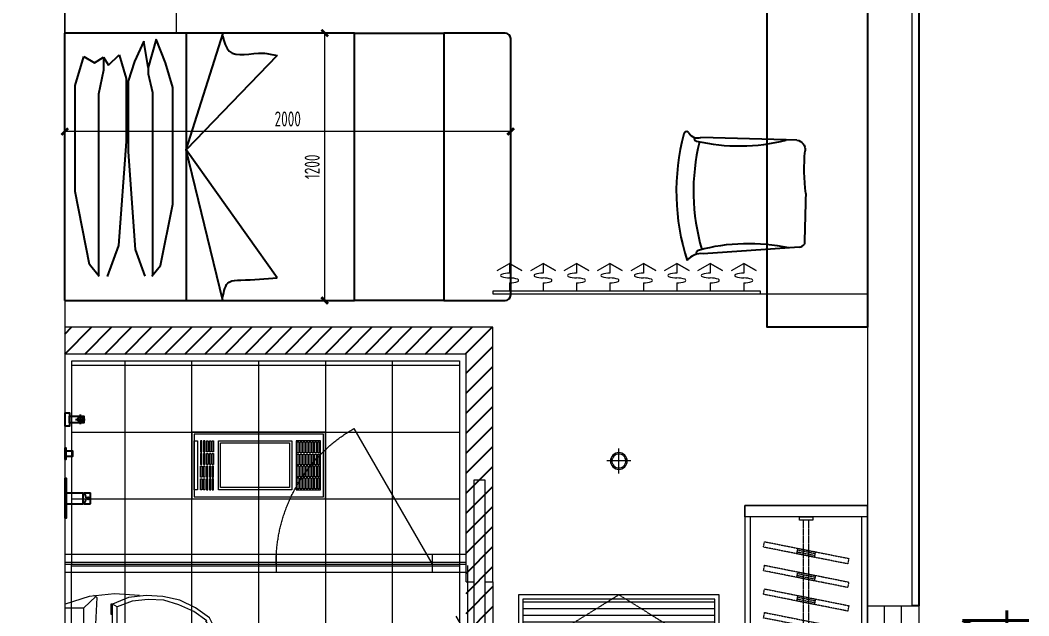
# Model space of a CAD drawing. Header units: millimetres. Extents: x 33621 to 401573, y -91663 to 133135.
# Drawn here: x 128597 to 133120, y -47855 to -45182 of the extents above; entities that cross this region are included whole.
import ezdxf

# ---------------------------------------------------------------- set-up
doc = ezdxf.new("R2010")
doc.units = ezdxf.units.MM
doc.header["$LTSCALE"] = 10
for name, pattern in [('DASH', [0.35, 0.25, -0.1]), ('DOT', [0.2, 0.1, -0.1]), ('DOTE', [2.42, 2, -0.2, 0.02, -0.2]), ('HIDDEN', [0.375, 0.25, -0.125, 0, 0])]:
    doc.linetypes.add(name, pattern=pattern)
doc.layers.get('0').update_dxf_attribs({"color": 253})
doc.layers.get('Defpoints').update_dxf_attribs({"color": 250})
for name, color, linetype, lineweight in [('cr-外框线2', 253, 'Continuous', 13), ('DOOR【门】', 253, 'Continuous', 0), ('DS-4BS-FINISH【墙完成线】', 253, 'Continuous', 0), ('FF-Door【门】', 253, 'Continuous', 0), ('FF-FIXT【洁具】', 253, 'Continuous', 0), ('FF-FURN【成品家具】', 253, 'Continuous', 0), ('FF-FURN【成品家私】', 253, 'Continuous', 0), ('FF-Text【平面文字】', 253, 'Continuous', 0), ('MK【门槛线】', 253, 'Continuous', 0), ('RC-FCU【空调设备】', 253, 'Continuous', 0), ('RC-LIGHT【天花灯具】', 253, 'Continuous', 0), ('RC-Modelling【天花造型】', 253, 'Continuous', 0), ('RC-STR【天花细线】', 253, 'Continuous', 0), ('TXT【平面空间文字】', 253, 'Continuous', 0), ('WALL', 253, 'Continuous', 0), ('Wall【新建墙】', 253, 'Continuous', 0), ('WINDOW', 253, 'Continuous', 0), ('Xline【辅助线】', 253, 'Continuous', 0)]:
    doc.layers.add(name, color=color, linetype=linetype, lineweight=lineweight)
for name, color, linetype in [('DIM_LEAD', 253, 'Continuous'), ('Dimension', 253, 'Continuous'), ('ELE', 253, 'Continuous'), ('FF-FIXT', 253, 'Continuous'), ('HATCH【填充】', 253, 'Continuous'), ('P-活动家具', 253, 'Continuous'), ('SURFACE', 253, 'Continuous'), ('VPIPE-污水', 253, 'Continuous'), ('VPIPE-热给水', 253, 'Continuous'), ('VPIPE-给水', 253, 'Continuous'), ('WINDOW_TEXT', 253, 'Continuous'), ('填充', 253, 'Continuous'), ('平面家具', 253, 'Continuous'), ('洁具', 253, 'Continuous'), ('风道（排气道）', 253, 'Continuous')]:
    doc.layers.add(name, color=color, linetype=linetype)
doc.styles.add('_TCH_WINDOW', font='SIMPLEX', dxfattribs={"bigfont": 'GBCBIG'})
doc.styles.add('SUN', font='romans.shx', dxfattribs={"width": 0.8, "bigfont": 'hzdx.shx'})
doc.styles.add('尺寸标注', font='ARCHS.SHX', dxfattribs={"width": 0.75})
doc.dimstyles.new('海龙_1：30', dxfattribs={"dimscale": 30, "dimtxt": 2.25, "dimasz": 1, "dimexe": 1.5, "dimexo": 1, "dimgap": 0.7, "dimtad": 1, "dimdec": 0, "dimrnd": 5, "dimdsep": 46, "dimtxsty": '尺寸标注', "dimblk": 'ARCHTICK', "dimblk1": 'ARCHTICK', "dimblk2": 'ARCHTICK', "dimcen": 1, "dimclrd": 44, "dimclre": 44, "dimclrt": 2, "dimadec": 0, "dimazin": 0, "dimtfac": 1, "dimtdec": 0, "dimtix": 1, "dimtmove": 2, "dimatfit": 3, "dimldrblk": 'hl_arrow2', "dimfxl": 5, "dimfxlon": 1, "dimarcsym": 0})

# ---------------------------------------------------------------- blocks, each defined once
blk = doc.blocks.new('$TCHSYS$WIN2D')
for p, q in [((-0.5, 0.5), (0.5, 0.5)), ((-0.5, 0.5), (-0.5, -0.5)), ((0.5, 0.5), (0.5, -0.5)), ((0.5, 0.1667), (-0.5, 0.1667)), ((0.5, -0.1667), (-0.5, -0.1667)), ((-0.5, -0.5), (0.5, -0.5))]:
    blk.add_line(p, q)
blk = doc.blocks.new('海龙_041013471')
at = {"layer": 'P-活动家具', "color": 8}
for p, q in [((290.8, 600), (455.7, -75.6)), ((47.8, 497.7), (455.7, -75.6)), ((609.9, 490.4), (570.9, 443.1)), ((607.1, -333.1), (607.1, 487.1)), ((684.4, 370.6), (640.6, 490.4)), ((759.4, 353.8), (810.2, 492.6)), ((845.1, 492.6), (889.6, 438.7)), ((848.3, -326), (848.3, 488.8)), ((570.9, 443.1), (515.2, 167.7)), ((889.6, 438.7), (953.1, 110.2)), ((715.8, -67.6), (684.4, 370.6)), ((724.4, -114.1), (759.4, 353.8)), ((515.2, 167.7), (515.2, -356.5)), ((953.1, 110.2), (953.1, -364.1)), ((47.8, -499), (455.7, -75.6)), ((455.7, -75.6), (289.2, -600)), ((715.8, -384.4), (715.8, -67.6)), ((724.4, -395.8), (724.4, -114.1)), ((515.2, -356.5), (548.6, -466.9)), ((626.6, -417.8), (607.1, -333.1)), ((826, -433.9), (848.3, -326)), ((687.9, -472.4), (715.8, -384.4)), ((756.2, -501.8), (724.4, -395.8)), ((953.1, -364.1), (915, -495.5)), ((590.4, -572.6), (626.6, -444.9)), ((626.6, -444.9), (626.6, -417.8)), ((626.6, -444.9), (646.1, -564.3)), ((826, -491.4), (826, -433.9)), ((548.6, -466.9), (590.4, -572.6)), ((646.1, -564.3), (687.9, -472.4)), ((803.8, -456.5), (756.2, -501.8)), ((826, -491.4), (803.8, -456.5)), ((867.3, -466), (826, -491.4)), ((915, -495.5), (867.3, -466))]:
    blk.add_line(p, q, dxfattribs=at)
at = {"layer": 'P-活动家具'}
blk.add_line((1000, 600), (1000, -600), dxfattribs=at)
at = {"layer": 'P-活动家具', "color": 8}
blk.add_lwpolyline([(-299.9, 600), (-300, -600), (-700, -600), (-699.9, 600)], close=True, dxfattribs=at)
for points, knots in [([(291.5, 586.4), (286.2, 557.6), (277.4, 509), (168.4, 508.8), (99.8, 502.5), (47.8, 497.7)], [0, 0, 0, 0, 75.29107, 127.212251, 290.722633, 290.722633, 290.722633, 290.722633]), ([(291.5, -587.7), (284.6, -560.3), (263.8, -477.8), (136.2, -521), (68, -504), (47.8, -499)], [0, 0, 0, 0, 75.29107, 226.745569, 290.81809, 290.81809, 290.81809, 290.81809])]:
    blk.add_open_spline(points, degree=3, knots=knots, dxfattribs=at)
at = {"layer": '平面家具', "color": 43, "linetype": 'ByBlock'}
for p, q in [((-699.9, 600), (-975, 600)), ((1000, 600), (-299.9, 600)), ((455.7, -600), (455.7, 600)), ((-1000, 575), (-1000, -575)), ((-975, -600), (-700, -600)), ((-300, -600), (1000, -600))]:
    blk.add_line(p, q, dxfattribs=at)
for centre, start, end in [((-975, 575), 90, 180), ((-975, -575), 180, 270)]:
    blk.add_arc(centre, 25, start, end, dxfattribs=at)
blk = doc.blocks.new('1X-LAMP1')
at = {"color": 0, "linetype": 'ByBlock'}
for p, q in [((0.033, -0.058), (-0.59, 1.022)), ((0.033, -0.058), (-0.59, 1.022)), ((0.033, 0.058), (-0.59, -1.022)), ((0.033, 0.058), (-0.59, -1.022)), ((-0.067, 0), (1.18, 0)), ((-0.067, 0), (1.18, 0))]:
    blk.add_line(p, q, dxfattribs=at)
at = {"color": 0, "linetype": 'ByBlock', "const_width": 0.0333}
for points in [[(-0.481, 0.833), (-0.582, 1.009)], [(-0.481, 0.833), (-0.582, 1.009)], [(0.962, 0), (1.165, 0)], [(0.962, 0), (1.165, 0)], [(-0.481, -0.833), (-0.582, -1.009)], [(-0.481, -0.833), (-0.582, -1.009)]]:
    blk.add_lwpolyline(points, dxfattribs=at)
at = {"color": 0, "linetype": 'ByBlock'}
blk.add_circle((0, 0), 1, dxfattribs=at)
at = {"color": 8, "linetype": 'ByBlock'}
for radius in [0.867, 0.867, 0.367, 0.367]:
    blk.add_circle((0, 0), radius, dxfattribs=at)
blk = doc.blocks.new('海龙_0410133829')
blk.add_lwpolyline([(250, -300), (-250, -300), (-250, 300), (250, 300)], close=True)
at = {"xscale": -144.0868388001108, "yscale": -139.1580337798805, "zscale": 144.0868388001255, "rotation": 180}
blk.add_blockref('1X-LAMP1', (6.9, 0), dxfattribs=at)
blk = doc.blocks.new('_ArchTick')
at = {"color": 2, "linetype": 'ByBlock', "const_width": 0.4}
blk.add_lwpolyline([(-0.5, -0.5), (0.5, 0.5)], dxfattribs=at)
blk = doc.blocks.new('*D221')
at = {"layer": 'Defpoints', "color": 0, "transparency": 16777216}
for p in [(-372.6, 4485.2), (-372.6, 4485.2), (-372.6, 3285.2)]:
    blk.add_point(p, dxfattribs=at)
at = {"layer": 'Dimension', "color": 44, "lineweight": -2, "transparency": 16777216}
for p, q in [((-372.6, 4485.2), (-327.6, 4485.2)), ((-372.6, 3285.2), (-372.6, 4485.2)), ((-372.6, 3285.2), (-327.6, 3285.2))]:
    blk.add_line(p, q, dxfattribs=at)
at = {"layer": 'Dimension', "color": 44, "lineweight": -2, "transparency": 16777216, "xscale": 30, "yscale": 30, "zscale": 30}
for p, rotation in [((-372.6, 4485.2), 90), ((-372.6, 3285.2), 270)]:
    blk.add_blockref('_ArchTick', p, dxfattribs=dict(at, rotation=rotation))
at = {"layer": 'Dimension', "color": 2, "transparency": 16777216, "insert": (-428.7, 3885.2), "char_height": 67.5, "attachment_point": 5, "rotation": 90, "style": '尺寸标注'}
blk.add_mtext('1200', dxfattribs=at)
blk = doc.blocks.new('hl_arrow2')
at = {"color": 2}
blk.add_line((-0.22, 0), (-1, 0), dxfattribs=at)
blk.add_lwpolyline([(-0.22, 0), (-0.86, -0.69), (-0.65, -0.86), (0, 0), (-0.65, 0.86), (-0.86, 0.69)], close=True, dxfattribs=at)
blk = doc.blocks.new('*D222')
at = {"layer": 'Defpoints', "color": 0, "transparency": 16777216}
for p in [(-1538.4, 4043.7), (-1538.4, 3954.9), (461.6, 3954.9)]:
    blk.add_point(p, dxfattribs=at)
at = {"layer": 'Dimension', "color": 44, "lineweight": -2, "transparency": 16777216}
for p, q in [((-1538.4, 3984.9), (-1538.4, 4088.7)), ((461.6, 3984.9), (461.6, 4088.7)), ((461.6, 4043.7), (-1538.4, 4043.7))]:
    blk.add_line(p, q, dxfattribs=at)
at = {"layer": 'Dimension', "color": 44, "lineweight": -2, "transparency": 16777216, "xscale": 30, "yscale": 30, "zscale": 30}
for p, rotation in [((-1538.4, 4043.7), 179.9999999932031), ((461.6, 4043.7), 359.9999999932032)]:
    blk.add_blockref('_ArchTick', p, dxfattribs=dict(at, rotation=rotation))
at = {"layer": 'Dimension', "color": 2, "transparency": 16777216, "insert": (-538.4, 4099.9), "char_height": 67.5, "attachment_point": 5, "rotation": 360, "style": '尺寸标注'}
blk.add_mtext('2000', dxfattribs=at)
blk = doc.blocks.new('A$C78EA0098')
at = {"color": 33, "linetype": 'Continuous'}
for p, q in [((68.5, 375.3), (68.5, 332.3)), ((47, 353.8), (90, 353.8))]:
    blk.add_line(p, q, dxfattribs=at)
for p, q in [((5, 25, 0), (81, 25, 0)), ((81, -25, 0), (81, 25, 0)), ((81, 20, 0), (88, 20, 0)), ((84, 25, 0), (114, 25, 0)), ((84, 20, 0), (84, 25, 0)), ((114, -25, 0), (114, 25, 0)), ((5, -25, 0), (81, -25, 0)), ((81, -20, 0), (88, -20, 0)), ((84, -25, 0), (84, -20, 0)), ((84, -25, 0), (114, -25, 0))]:
    blk.add_line(p, q)
for points in [[(0, 383.8), (20, 383.8), (20, 323.8), (0, 323.8)], [(20, 368.8), (85, 368.8), (85, 338.8), (20, 338.8)], [(0, 226), (3, 226), (3, 174), (0, 174)], [(3, 212.5), (33.5, 212.5), (33.5, 187.5), (3, 187.5)], [(0, 90), (5, 90), (5, -90), (0, -90)]]:
    blk.add_lwpolyline(points, close=True)
for centre, radius in [((68.5, 353.8), 11.5), ((104, 0, 0), 5)]:
    blk.add_circle(centre, radius, dxfattribs=at)
blk.add_arc((57.8, 0, 0), 36.3, 316.3972, 43.6028)
blk = doc.blocks.new('PQD')
at = {"layer": '填充'}
h = blk.add_hatch(dxfattribs=at)
h.set_pattern_fill('DOTS', color=256, scale=10, style=0)
h.paths.add_polyline_path([(517039.4, 222520.7), (516799.4, 222520.7), (516799.4, 222330.7), (516857.1, 222450.6)])
blk.add_lwpolyline([(516799.4, 222330.7), (516857.1, 222450.6), (517039.4, 222520.7)], dxfattribs=at)
at = {"layer": '风道（排气道）'}
for points in [[(516769.4, 222550.7), (517069.4, 222550.7), (517069.4, 222300.7), (516769.4, 222300.7)], [(516799.4, 222520.7), (517039.4, 222520.7), (517039.4, 222330.7), (516799.4, 222330.7)]]:
    blk.add_lwpolyline(points, close=True, dxfattribs=at)
blk = doc.blocks.new('$DorLib2D$00000114')
at = {"color": 0}
blk.add_line((0.5, 0), (-0.2071, 0.7071), dxfattribs=at)
blk.add_arc((0.5, 0), 1, 135, 180, dxfattribs=at)
blk = doc.blocks.new('ZL_08155714')
at = {"layer": 'VPIPE-污水'}
blk.add_circle((-129.2, -712), 50, dxfattribs=at)
at = {"layer": 'VPIPE-热给水'}
blk.add_circle((153.9, -888.5), 50, dxfattribs=at)
at = {"layer": 'VPIPE-给水'}
blk.add_circle((153.9, -754.4), 50, dxfattribs=at)
at = {"layer": 'WALL'}
for p, q in [((-314.6, -1164.9), (-314.6, -414.9)), ((-314.6, -414.9), (585.4, -414.9)), ((585.4, -1164.9), (585.4, -414.9)), ((-214.6, -1064.9), (-214.6, -564.9)), ((-214.6, -564.9), (485.4, -564.9)), ((485.4, -1064.9), (485.4, -564.9)), ((485.4, -1064.9), (-214.6, -1064.9)), ((585.4, -1164.9), (-314.6, -1164.9))]:
    blk.add_line(p, q, dxfattribs=at)
at = {"layer": 'WINDOW'}
for p, q in [((-175.1, -414.9), (424.9, -414.9)), ((-175.1, -414.9), (-175.1, -564.9)), ((424.9, -564.9), (424.9, -414.9)), ((-175.1, -564.9), (424.9, -564.9))]:
    blk.add_line(p, q, dxfattribs=at)
at = {"layer": 'DOOR【门】', "xscale": -600, "yscale": 600, "zscale": -600}
blk.add_blockref('$DorLib2D$00000114', (124.9, -464.9), dxfattribs=at)
at = {"layer": '洁具'}
blk.add_blockref('PQD', (-516984, -223365.7), dxfattribs=at)
at = {"layer": 'ELE', "ltscale": 100, "style": 'SUN', "width": 0.6}
blk.add_text('FM丙0615', height=300, dxfattribs=at).set_placement((-797.1, -337.9, 0))
at = {"layer": 'TXT【平面空间文字】', "width": 0.75}
blk.add_text('管井', height=300, dxfattribs=at).set_placement((236.4, -794.6))
blk = doc.blocks.new('A$C5D954283')
at = {"color": 0, "linetype": 'Continuous'}
for p, q in [((-159.8, 511.3), (-159.8, 506.3)), ((159.8, 511.3), (159.8, 506.3)), ((-11.2, 374.3), (-17.5, 495.5)), ((15.1, 492.2), (4.8, 374.3)), ((4.8, 374.3), (-11.2, 374.3))]:
    blk.add_line(p, q, dxfattribs=at)
at = {"color": 8}
for p, q in [((-4, 505.5), (-26.2, 505.5)), ((0, 532.1), (0, 509.5)), ((0, 501.5), (0, 478.5)), ((25.8, 505.5), (4, 505.5)), ((-5, 230), (-32.8, 230)), ((0, 235.1), (0, 263.8)), ((32.3, 230), (5, 230)), ((0, 225), (0, 196.3))]:
    blk.add_line(p, q, dxfattribs=at)
at = {"color": 8, "ltscale": 1000, "const_width": 0.448}
blk.add_lwpolyline([(0, 505.7, -1), (0, 505.3, -1)], format="xyb", close=True, dxfattribs=at)
at = {"color": 0, "linetype": 'Continuous'}
blk.add_lwpolyline([(300, 0), (300, 450), (-300, 450), (-300, 0)], close=True, dxfattribs=at)
at = {"color": 8}
blk.add_lwpolyline([(270, 30), (270, 420), (-270, 420), (-270, 30)], close=True, dxfattribs=at)
at = {"color": 8, "const_width": 0.84}
blk.add_lwpolyline([(0.1, 230.5, -1), (0.1, 229.6, -1)], format="xyb", close=True, dxfattribs=at)
at = {"color": 0, "linetype": 'Continuous'}
blk.add_circle((0, 505.5), 20.2, dxfattribs=at)
at = {"color": 8}
for centre, radius in [((0.3, 505.7), 16.3), ((0, 230), 25.2)]:
    blk.add_circle(centre, radius, dxfattribs=at)
at = {"color": 0, "linetype": 'Continuous'}
for centre, start, end in [((-154.8, 511.3), 88.2889, 180), ((-154.8, 506.3), 180, 271.7111), ((154.8, 511.3), 0, 91.7111), ((154.8, 506.3), 268.2889, 0)]:
    blk.add_arc(centre, 5, start, end, dxfattribs=at)
at = {"color": 250, "linetype": 'DOT', "ltscale": 1000}
for points in [[(-57.3, 508.8), (-57.4, 510), (-57.8, 511.1), (-58.3, 512.1), (-59.1, 513), (-60, 513.8), (-61, 514.3), (-62.2, 514.7), (-63.3, 514.8), (-64.5, 514.7), (-65.6, 514.3), (-66.7, 513.8), (-67.6, 513), (-68.3, 512.1), (-68.9, 511.1), (-69.2, 510), (-69.3, 508.8), (-69.2, 507.6), (-68.9, 506.5), (-68.3, 505.5), (-67.6, 504.6), (-66.7, 503.8), (-65.6, 503.3), (-64.5, 502.9), (-63.3, 502.8), (-62.2, 502.9), (-61, 503.3), (-60, 503.8), (-59.1, 504.6), (-58.3, 505.5), (-57.8, 506.5), (-57.4, 507.6)], [(69.3, 508.8), (69.2, 510), (68.9, 511.1), (68.3, 512.1), (67.6, 513), (66.7, 513.8), (65.6, 514.3), (64.5, 514.7), (63.3, 514.8), (62.2, 514.7), (61, 514.3), (60, 513.8), (59.1, 513), (58.3, 512.1), (57.8, 511.1), (57.4, 510), (57.3, 508.8), (57.4, 507.6), (57.8, 506.5), (58.3, 505.5), (59.1, 504.6), (60, 503.8), (61, 503.3), (62.2, 502.9), (63.3, 502.8), (64.5, 502.9), (65.6, 503.3), (66.7, 503.8), (67.6, 504.6), (68.3, 505.5), (68.9, 506.5), (69.2, 507.6)]]:
    blk.add_wipeout(points, dxfattribs=at)
at = {"color": 0, "linetype": 'Continuous'}
for p, q in [((-72.3, 510.3), (-154.7, 516.3)), ((-72.3, 507.3), (-154.7, 501.3)), ((72.3, 510.3), (154.7, 516.3)), ((72.3, 507.3), (154.7, 501.3))]:
    blk.add_line(p, q, dxfattribs=at)
at = {"color": 0, "linetype": 'Continuous', "const_width": 12}
for points in [[(-63.3, 514.8, -1), (-63.3, 502.8, -1)], [(63.3, 514.8, 1), (63.3, 502.8, 1)]]:
    blk.add_lwpolyline(points, format="xyb", close=True, dxfattribs=at)
blk = doc.blocks.new('ZL_08127082')
at = {"layer": 'FF-FIXT【洁具】'}
for p, q in [((-184.1, -108.8), (-150.6, 0)), ((146.4, 0), (-150.6, 0)), ((-133.9, 0), (-133.9, -83.7)), ((133.9, 0), (133.9, -83.7)), ((146.4, 0), (179.9, -117.1)), ((-20.9, -37.7), (-16.7, -33.5)), ((-20.9, -41.8), (-20.9, -37.7)), ((-16.7, -46), (-20.9, -41.8)), ((-16.7, -33.5), (-12.6, -33.5)), ((-12.6, -33.5), (-4.2, -29.3)), ((-4.2, -29.3), (4.2, -33.5)), ((4.2, -33.5), (12.6, -33.5)), ((12.6, -33.5), (16.7, -37.7)), ((16.7, -41.8), (12.6, -46)), ((16.7, -37.7), (16.7, -41.8)), ((-133.9, -83.7), (-184.1, -138.1)), ((133.9, -83.7), (-133.9, -83.7)), ((-12.6, -50.2), (-16.7, -46)), ((4.2, -50.2), (-12.6, -50.2)), ((12.6, -46), (4.2, -50.2)), ((133.9, -83.7), (179.9, -138.1)), ((-196.6, -221.7), (-184.1, -108.8)), ((-179.9, -142.2), (0, -133.9)), ((0, -133.9), (0, -138.1)), ((0, -133.9), (175.7, -142.2)), ((184.1, -133.9), (175.7, -142.2)), ((179.9, -117.1), (196.6, -234.3)), ((184.1, -125.5), (184.1, -133.9)), ((-188.3, -334.7), (-196.6, -221.7)), ((-179.9, -284.5), (-150.6, -213.4)), ((-150.6, -205), (-104.6, -205)), ((-150.6, -213.4), (-150.6, -205)), ((-138.1, -234.3), (-150.6, -213.4)), ((146.4, -213.4), (-150.6, -213.4)), ((-104.6, -205), (-104.6, -213.4)), ((-50.2, -213.4), (-50.2, -200.8)), ((-50.2, -200.8), (46, -200.8)), ((46, -213.4), (-50.2, -213.4)), ((46, -200.8), (46, -213.4)), ((100.4, -205), (100.4, -213.4)), ((146.4, -205), (100.4, -205)), ((133.9, -234.3), (146.4, -213.4)), ((146.4, -213.4), (146.4, -205)), ((146.4, -213.4), (175.7, -284.5)), ((-163.2, -301.2), (-138.1, -234.3)), ((133.9, -234.3), (-138.1, -234.3)), ((133.9, -234.3), (159, -301.2)), ((196.6, -234.3), (188.3, -351.4)), ((-188.3, -364), (-179.9, -284.5)), ((-171.5, -372.3), (-163.2, -301.2)), ((159, -301.2), (167.3, -372.3)), ((175.7, -284.5), (188.3, -364)), ((-184.1, -439.3), (-188.3, -364)), ((-167.3, -443.4), (-171.5, -372.3)), ((167.3, -372.3), (163.2, -443.4)), ((188.3, -364), (184.1, -439.3)), ((-167.3, -514.6), (-184.1, -439.3)), ((-146.4, -510.4), (-167.3, -443.4)), ((163.2, -443.4), (146.4, -510.4)), ((184.1, -439.3), (163.2, -514.6)), ((-133.9, -585.7), (-167.3, -514.6)), ((-117.1, -577.3), (-146.4, -510.4)), ((146.4, -510.4), (113, -577.3)), ((163.2, -514.6), (129.7, -585.7)), ((-87.9, -648.4), (-133.9, -585.7)), ((-75.3, -635.9), (-117.1, -577.3)), ((113, -577.3), (71.1, -631.7)), ((129.7, -585.7), (83.7, -648.4)), ((-41.8, -652.6), (-75.3, -631.7)), ((75.3, -631.7), (37.7, -652.6)), ((-46, -669.4), (-87.9, -648.4)), ((0, -677.7), (-46, -669.4)), ((0, -656.8), (-41.8, -652.6)), ((37.7, -652.6), (0, -656.8)), ((46, -669.4), (0, -677.7)), ((83.7, -648.4), (46, -669.4))]:
    blk.add_line(p, q, dxfattribs=at)
blk = doc.blocks.new('ZL_08123655')
at = {"layer": 'FF-FIXT【洁具】'}
for p, q in [((-184.1, -138.1), (-188.3, -129.7)), ((-179.9, -142.2), (-184.1, -138.1))]:
    blk.add_line(p, q, dxfattribs=at)
at = {"layer": 'DIM_LEAD'}
blk.add_blockref('ZL_08127082', (0, 0), dxfattribs=at)
blk = doc.blocks.new('DOORBLK101')
at = {"layer": 'FF-Door【门】'}
blk.add_line((-0.5, 0), (0, 0.866), dxfattribs=at)
at = {"layer": 'FF-Door【门】', "color": 8, "linetype": 'HIDDEN', "ltscale": 15}
blk.add_arc((-0.5, 0), 1, 0, 60, dxfattribs=at)
blk = doc.blocks.new('海龙0427195617')
at = {"layer": 'FF-FURN【成品家具】'}
blk.add_line((1234.1, 2022.4), (1234.1, 1222.4), dxfattribs=at)
at = {"layer": 'FF-FURN【成品家私】'}
blk.add_lwpolyline([(1149.1, 1748.9), (1199.1, 1748.9), (1199.1, 2478.9), (1149.1, 2478.9)], close=True, dxfattribs=at)
blk.add_lwpolyline([(1120.5, 2096.1), (1120.5, 1781.8), (1069.7, 1868.8)], dxfattribs=at)
at = {"layer": 'MK【门槛线】', "color": 4}
for p, q in [((1114.1, 2145.2), (-681.7, 2145.2)), ((261.8, 2145.2), (261.8, 2065.2)), ((961.8, 2145.2), (961.8, 2065.2)), ((1114.1, 2065.2), (-681.7, 2065.2))]:
    blk.add_line(p, q, dxfattribs=at)
at = {"layer": 'Wall【新建墙】', "color": 4}
for p, q in [((1234.1, 3165.2), (-684.7, 3165.2)), ((1234.1, 2022.4), (1234.1, 3165.2)), ((1114.1, 3045.2), (-684.7, 3045.2)), ((1114.1, 2022.4), (1114.1, 3045.2)), ((1114.1, 2022.4), (1149.1, 2022.4)), ((1199.1, 2022.4), (1234.1, 2022.4)), ((1114.1, 564.9), (1114.1, 1222.4)), ((1114.1, 1222.4), (1234.1, 1222.4)), ((1234.1, 564.9), (1234.1, 1222.4))]:
    blk.add_line(p, q, dxfattribs=at)
at = {"layer": 'WINDOW', "linetype": 'Continuous'}
for p, q in [((1114.1, 2110.2), (-681.7, 2110.2)), ((1114.1, 2100.2), (-681.7, 2100.2))]:
    blk.add_line(p, q, dxfattribs=at)
at = {"layer": 'DIM_LEAD', "xscale": -1.000000000000001, "rotation": 90}
blk.add_blockref('ZL_08123655', (-684.7, 1772.8), dxfattribs=at)
at = {"layer": 'FF-FIXT', "rotation": 359.999999047842}
blk.add_blockref('A$C78EA0098', (-684.7, 2397.9), dxfattribs=at)
at = {"layer": 'FF-FIXT【洁具】', "xscale": -700, "yscale": 700, "zscale": 700}
blk.add_blockref('DOORBLK101', (611.8, 2105.2), dxfattribs=at)
at = {"layer": 'TXT【平面空间文字】', "color": 6, "linetype": 'Continuous', "xscale": -1, "rotation": 180}
blk.add_blockref('ZL_08155714', (-471.3, 0), dxfattribs=at)
at = {"layer": 'FF-FIXT【洁具】', "linetype": 'Continuous', "xscale": -1, "rotation": 180}
blk.add_blockref('A$C5D954283', (612.5, 1097.1), dxfattribs=at)
at = {"layer": 'FF-FIXT【洁具】', "linetype": 'Continuous'}
blk.add_lwpolyline([(1114.1, 564.9), (114.1, 564.9), (114.1, 1164.9), (1114.1, 1164.9)], close=True, dxfattribs=at)
blk = doc.blocks.new('海龙_0410133832')
at = {"lineweight": -2, "ltscale": 2000, "extrusion": (0, 0, -1)}
for p, q in [((-250.5, 250.9), (-202.9, 252.5)), ((-202.9, 252.5), (180.4, 263)), ((-260.8, -229.1), (169.1, -258.7))]:
    blk.add_line(p, q, dxfattribs=at)
for centre, radius, start, end in [((-194.4, 307), 46.2, 209.9778, 287.6112), ((-244.3, 277.1), 12, 34.687, 170.3231), ((716.8, 19.6), 1007, 165.0641, 197.8536), ((-7.4, 1075.2), 850.4, 256.8724, 284.3023), ((709, 21.2), 922.3, 166.0708, 196.3976), ((-198.2, 258.7), 11.8, 155.0218, 258.5738), ((30168.4, -805.7), 29889.5, 178.43305, 178.86929), ((253.1, -186.7), 43, 280.3759, 317.4549), ((-178.1, -339.1), 80.9, 83.6486, 141.8367)]:
    blk.add_arc(centre, radius, start, end, dxfattribs=at)
at = {"lineweight": -2, "ltscale": 2000}
for centre, radius, start, end in [((-244.6, 208.3), 43, 97.9074, 186.7843), ((-1223.9, 121.3), 940.2, 353.3046, 4.9984), ((-33.5, -1062.6), 850.3, 74.7572, 102.1885), ((187.2, -253.7), 11.8, 332.5533, 76.1053)]:
    blk.add_arc(centre, radius, start, end, dxfattribs=at)
blk = doc.blocks.new('海龙0109184221')
at = {"layer": '平面家具', "color": 43, "linetype": 'ByBlock'}
blk.add_lwpolyline([(21.4, 3126.7), (-428.6, 3126.7), (-428.6, 0), (21.4, 0)], close=True, dxfattribs=at)
for p in [(57, 2676.9), (138.5, 588.7)]:
    blk.add_blockref('海龙_0410133832', p, dxfattribs=at)
blk = doc.blocks.new('*U227')
for p, q in [((0, -12), (0, 0)), ((0, 0), (1200, 0)), ((1200, 0), (1200, -12)), ((1200, -12), (0, -12)), ((75, -49.3), (75, -12)), ((225, -49.3), (225, -12)), ((375, -49.3), (375, -12)), ((525, -49.3), (525, -12)), ((675, -49.3), (675, -12)), ((825, -49.3), (825, -12)), ((975, -49.3), (975, -12)), ((1125, -49.3), (1125, -12)), ((1125, -49.3), (1125, -12)), ((19.6, -104.5), (75, -136.2)), ((75, -136.2), (75, -93.2)), ((130.4, -104.5), (75, -136.2)), ((75, -136.2), (130.4, -104.5)), ((169.6, -104.5), (225, -136.2)), ((225, -136.2), (225, -93.2)), ((280.4, -104.5), (225, -136.2)), ((225, -136.2), (280.4, -104.5)), ((319.6, -104.5), (375, -136.2)), ((375, -136.2), (375, -93.2)), ((430.4, -104.5), (375, -136.2)), ((375, -136.2), (430.4, -104.5)), ((469.6, -104.5), (525, -136.2)), ((525, -136.2), (525, -93.2)), ((580.4, -104.5), (525, -136.2)), ((525, -136.2), (580.4, -104.5)), ((619.6, -104.5), (675, -136.2)), ((675, -136.2), (675, -93.2)), ((730.4, -104.5), (675, -136.2)), ((675, -136.2), (730.4, -104.5)), ((769.6, -104.5), (825, -136.2)), ((825, -136.2), (825, -93.2)), ((880.4, -104.5), (825, -136.2)), ((825, -136.2), (880.4, -104.5)), ((919.6, -104.5), (975, -136.2)), ((975, -136.2), (975, -93.2)), ((1030.4, -104.5), (975, -136.2)), ((975, -136.2), (1030.4, -104.5)), ((1069.6, -104.5), (1125, -136.2)), ((1069.6, -104.5), (1125, -136.2)), ((1125, -136.2), (1125, -93.2)), ((1125, -136.2), (1125, -93.2)), ((1180.4, -104.5), (1125, -136.2)), ((1125, -136.2), (1180.4, -104.5)), ((1180.4, -104.5), (1125, -136.2)), ((1125, -136.2), (1180.4, -104.5))]:
    blk.add_line(p, q)
at = {"extrusion": (0, 0, -1)}
for centre, major_axis, start_param, end_param in [((40, -82.2), (3.69, -3.69), 1.137309, 3.57508), ((72.5, -170.8), (-70.4, -70.4), 2.004284, 2.381239), ((72.5, 6.4), (70.4, -70.4), 0.760354, 1.137309), ((77.5, -148.9), (-70.4, -70.4), 2.33115, 2.708105), ((77.5, 28.3), (70.4, -70.4), 0.433488, 0.810442), ((110, -60.3), (3.69, -3.69), 4.278901, 6.716673), ((190, -82.2), (3.69, -3.69), 1.137309, 3.57508), ((222.5, -170.8), (-70.4, -70.4), 2.004284, 2.381239), ((222.5, 6.4), (70.4, -70.4), 0.760354, 1.137309), ((227.5, -148.9), (-70.4, -70.4), 2.33115, 2.708105), ((227.5, 28.3), (70.4, -70.4), 0.433488, 0.810442), ((260, -60.3), (3.69, -3.69), 4.278901, 6.716673), ((340, -82.2), (3.69, -3.69), 1.137309, 3.57508), ((372.5, -170.8), (-70.4, -70.4), 2.004284, 2.381239), ((372.5, 6.4), (70.4, -70.4), 0.760354, 1.137309), ((377.5, -148.9), (-70.4, -70.4), 2.33115, 2.708105), ((377.5, 28.3), (70.4, -70.4), 0.433488, 0.810442), ((410, -60.3), (3.69, -3.69), 4.278901, 6.716673), ((490, -82.2), (3.69, -3.69), 1.137309, 3.57508), ((522.5, -170.8), (-70.4, -70.4), 2.004284, 2.381239), ((522.5, 6.4), (70.4, -70.4), 0.760354, 1.137309), ((527.5, -148.9), (-70.4, -70.4), 2.33115, 2.708105), ((527.5, 28.3), (70.4, -70.4), 0.433488, 0.810442), ((560, -60.3), (3.69, -3.69), 4.278901, 6.716673), ((640, -82.2), (3.69, -3.69), 1.137309, 3.57508), ((672.5, -170.8), (-70.4, -70.4), 2.004284, 2.381239), ((672.5, 6.4), (70.4, -70.4), 0.760354, 1.137309), ((677.5, -148.9), (-70.4, -70.4), 2.33115, 2.708105), ((677.5, 28.3), (70.4, -70.4), 0.433488, 0.810442), ((710, -60.3), (3.69, -3.69), 4.278901, 6.716673), ((790, -82.2), (3.69, -3.69), 1.137309, 3.57508), ((822.5, -170.8), (-70.4, -70.4), 2.004284, 2.381239), ((822.5, 6.4), (70.4, -70.4), 0.760354, 1.137309), ((827.5, -148.9), (-70.4, -70.4), 2.33115, 2.708105), ((827.5, 28.3), (70.4, -70.4), 0.433488, 0.810442), ((860, -60.3), (3.69, -3.69), 4.278901, 6.716673), ((940, -82.2), (3.69, -3.69), 1.137309, 3.57508), ((972.5, -170.8), (-70.4, -70.4), 2.004284, 2.381239), ((972.5, 6.4), (70.4, -70.4), 0.760354, 1.137309), ((977.5, -148.9), (-70.4, -70.4), 2.33115, 2.708105), ((977.5, 28.3), (70.4, -70.4), 0.433488, 0.810442), ((1010, -60.3), (3.69, -3.69), 4.278901, 6.716673), ((1090, -82.2), (3.69, -3.69), 1.137309, 3.57508), ((1090, -82.2), (3.69, -3.69), 1.137309, 3.57508), ((1122.5, -170.8), (-70.4, -70.4), 2.004284, 2.381239), ((1122.5, -170.8), (-70.4, -70.4), 2.004284, 2.381239), ((1122.5, 6.4), (70.4, -70.4), 0.760354, 1.137309), ((1122.5, 6.4), (70.4, -70.4), 0.760354, 1.137309), ((1127.5, -148.9), (-70.4, -70.4), 2.33115, 2.708105), ((1127.5, -148.9), (-70.4, -70.4), 2.33115, 2.708105), ((1127.5, 28.3), (70.4, -70.4), 0.433488, 0.810442), ((1127.5, 28.3), (70.4, -70.4), 0.433488, 0.810442), ((1160, -60.3), (3.69, -3.69), 4.278901, 6.716673), ((1160, -60.3), (3.69, -3.69), 4.278901, 6.716673)]:
    blk.add_ellipse(centre, major_axis=major_axis, ratio=1, start_param=start_param, end_param=end_param, dxfattribs=at)
blk = doc.blocks.new('圆形筒灯')
at = {"color": 251, "linetype": 'DOTE', "ltscale": 43.504693}
blk.add_line((0, 90.6), (0, -90.6), dxfattribs=at)
at = {"color": 251, "linetype": 'DOTE', "ltscale": 41.297046}
blk.add_line((86, 0), (-86, 0), dxfattribs=at)
blk.add_ellipse((0, 0), major_axis=(-42.4, 42.4), ratio=1, start_param=2.355868237233172, end_param=8.639053544412757)
at = {"color": 251}
blk.add_ellipse((0, 0), major_axis=(35.4, 35.4), ratio=1, start_param=5.49871431692557, end_param=11.78189962410516, dxfattribs=at)
blk = doc.blocks.new('ZL_0603143699')
at = {"layer": 'RC-FCU【空调设备】'}
h = blk.add_hatch(dxfattribs=at)
h.set_pattern_fill('_USER', color=8, scale=30, pattern_type=0)
h.set_pattern_definition([(0, (-8423585.542, 338518.15), (0, 30), [])])
h.paths.add_polyline_path([(1104.4, -4534.7), (1104.4, -4774.7), (244.4, -4774.7), (244.4, -4534.7)])
blk.add_lwpolyline([(224.4, -4514.7), (224.4, -4794.7), (1124.4, -4794.7), (1124.4, -4514.7)], close=True, dxfattribs=at)
at = {"layer": 'RC-FCU【空调设备】', "color": 8, "linetype": 'DASH'}
blk.add_lwpolyline([(224.4, -4794.7), (674.4, -4514.7), (1124.4, -4794.7)], dxfattribs=at)
at = {"layer": 'RC-FCU【空调设备】', "color": 8}
blk.add_lwpolyline([(244.4, -4534.7), (244.4, -4774.7), (1104.4, -4774.7), (1104.4, -4534.7)], close=True, dxfattribs=at)
at = {"layer": 'RC-Modelling【天花造型】'}
blk.add_line((109.4, -3164.7), (1789.4, -3164.7), dxfattribs=at)
at = {"layer": 'RC-FCU【空调设备】', "ltscale": 10, "xscale": -1, "rotation": 180}
blk.add_blockref('*U227', (109.4, -3164.7), dxfattribs=at)
at = {"layer": 'RC-LIGHT【天花灯具】', "xscale": -0.625, "yscale": 0.625, "zscale": 0.625, "rotation": 180}
blk.add_blockref('圆形筒灯', (674.4, -3914.7), dxfattribs=at)
blk = doc.blocks.new('ERTERT')
at = {"color": 8}
for points in [[(15709.6, 8061.8), (15930.2, 8061.8), (15930.2, 8046.6), (15709.6, 8046.6)], [(15709.5, 8032.6), (15759.4, 8032.6), (15759.4, 8026.5), (15709.5, 8026.5)], [(15709.5, 8019.5), (15759.4, 8019.5), (15759.4, 8013.4), (15709.5, 8013.4)], [(15766.4, 8032.6), (15816.3, 8032.6), (15816.3, 8026.5), (15766.4, 8026.5)], [(15766.4, 8019.5), (15816.3, 8019.5), (15816.3, 8013.4), (15766.4, 8013.4)], [(15873.3, 8032.6), (15823.3, 8032.6), (15823.3, 8026.5), (15873.3, 8026.5)], [(15873.3, 8019.5), (15823.3, 8019.5), (15823.3, 8013.4), (15873.3, 8013.4)], [(15930.2, 8032.6), (15880.3, 8032.6), (15880.3, 8026.5), (15930.2, 8026.5)], [(15930.2, 8019.5), (15880.3, 8019.5), (15880.3, 8013.4), (15930.2, 8013.4)], [(15709.5, 8000.3), (15759.4, 8000.3), (15759.4, 8006.4), (15709.5, 8006.4)], [(15709.5, 7987.2), (15759.4, 7987.2), (15759.4, 7993.3), (15709.5, 7993.3)], [(15709.5, 7974.2), (15759.4, 7974.2), (15759.4, 7980.2), (15709.5, 7980.2)], [(15766.4, 8000.3), (15816.3, 8000.3), (15816.3, 8006.4), (15766.4, 8006.4)], [(15766.4, 7987.2), (15816.3, 7987.2), (15816.3, 7993.3), (15766.4, 7993.3)], [(15766.4, 7974.2), (15816.3, 7974.2), (15816.3, 7980.2), (15766.4, 7980.2)], [(15873.3, 8000.3), (15823.3, 8000.3), (15823.3, 8006.4), (15873.3, 8006.4)], [(15873.3, 7987.2), (15823.3, 7987.2), (15823.3, 7993.3), (15873.3, 7993.3)], [(15873.3, 7974.2), (15823.3, 7974.2), (15823.3, 7980.2), (15873.3, 7980.2)], [(15930.2, 8000.3), (15880.3, 8000.3), (15880.3, 8006.4), (15930.2, 8006.4)], [(15930.2, 7987.2), (15880.3, 7987.2), (15880.3, 7993.3), (15930.2, 7993.3)], [(15930.2, 7974.2), (15880.3, 7974.2), (15880.3, 7980.2), (15930.2, 7980.2)], [(15709.5, 7952.9), (15930.2, 7952.9), (15930.2, 7624.2), (15709.5, 7624.2)], [(15709.5, 7495.6), (15930.2, 7495.6), (15930.2, 7604.2), (15709.5, 7604.2)], [(15714.5, 7599.2), (15763.3, 7599.2), (15763.3, 7592.2), (15714.5, 7592.2)], [(15714.5, 7586), (15763.3, 7586), (15763.3, 7579), (15714.5, 7579)], [(15714.5, 7572.1), (15763.3, 7572.1), (15763.3, 7565.1), (15714.5, 7565.1)], [(15714.5, 7558.9), (15763.3, 7558.9), (15763.3, 7551.9), (15714.5, 7551.9)], [(15767.9, 7599.2), (15816.7, 7599.2), (15816.7, 7592.2), (15767.9, 7592.2)], [(15767.9, 7586), (15816.7, 7586), (15816.7, 7579), (15767.9, 7579)], [(15767.9, 7572.1), (15816.7, 7572.1), (15816.7, 7565.1), (15767.9, 7565.1)], [(15767.9, 7558.9), (15816.7, 7558.9), (15816.7, 7551.9), (15767.9, 7551.9)], [(15821.2, 7599.2), (15870, 7599.2), (15870, 7592.2), (15821.2, 7592.2)], [(15821.2, 7586), (15870, 7586), (15870, 7579), (15821.2, 7579)], [(15821.2, 7572.1), (15870, 7572.1), (15870, 7565.1), (15821.2, 7565.1)], [(15821.2, 7558.9), (15870, 7558.9), (15870, 7551.9), (15821.2, 7551.9)], [(15876.4, 7599.2), (15925.2, 7599.2), (15925.2, 7592.2), (15876.4, 7592.2)], [(15876.4, 7586), (15925.2, 7586), (15925.2, 7579), (15876.4, 7579)], [(15876.4, 7572.1), (15925.2, 7572.1), (15925.2, 7565.1), (15876.4, 7565.1)], [(15876.4, 7558.9), (15925.2, 7558.9), (15925.2, 7551.9), (15876.4, 7551.9)], [(15714.5, 7545.5), (15763.3, 7545.5), (15763.3, 7538.5), (15714.5, 7538.5)], [(15714.5, 7532.6), (15763.3, 7532.6), (15763.3, 7525.6), (15714.5, 7525.6)], [(15714.5, 7520.4), (15763.3, 7520.4), (15763.3, 7513.4), (15714.5, 7513.4)], [(15767.9, 7545.5), (15816.7, 7545.5), (15816.7, 7538.5), (15767.9, 7538.5)], [(15767.9, 7532.6), (15816.7, 7532.6), (15816.7, 7525.6), (15767.9, 7525.6)], [(15767.9, 7520.4), (15816.7, 7520.4), (15816.7, 7513.4), (15767.9, 7513.4)], [(15821.2, 7545.5), (15870, 7545.5), (15870, 7538.5), (15821.2, 7538.5)], [(15821.2, 7532.6), (15870, 7532.6), (15870, 7525.6), (15821.2, 7525.6)], [(15821.2, 7520.4), (15870, 7520.4), (15870, 7513.4), (15821.2, 7513.4)], [(15876.4, 7545.5), (15925.2, 7545.5), (15925.2, 7538.5), (15876.4, 7538.5)], [(15876.4, 7532.6), (15925.2, 7532.6), (15925.2, 7525.6), (15876.4, 7525.6)], [(15876.4, 7520.4), (15925.2, 7520.4), (15925.2, 7513.4), (15876.4, 7513.4)], [(15714.5, 7507.6), (15763.3, 7507.6), (15763.3, 7500.6), (15714.5, 7500.6)], [(15767.9, 7507.6), (15816.7, 7507.6), (15816.7, 7500.6), (15767.9, 7500.6)], [(15821.2, 7507.6), (15870, 7507.6), (15870, 7500.6), (15821.2, 7500.6)], [(15876.4, 7507.6), (15925.2, 7507.6), (15925.2, 7500.6), (15876.4, 7500.6)]]:
    blk.add_lwpolyline(points, close=True, dxfattribs=at)
at = {"color": 250}
blk.add_lwpolyline([(15719.5, 7942.9), (15920.2, 7942.9), (15920.2, 7634.2), (15719.5, 7634.2)], close=True, dxfattribs=at)
at = {"layer": 'RC-LIGHT【天花灯具】'}
for points in [[(15668.9, 7471.8), (15968.9, 7471.8), (15968.9, 8071.8), (15668.9, 8071.8)], [(15678.9, 7481.8), (15958.9, 7481.8), (15958.9, 8061.8), (15678.9, 8061.8)]]:
    blk.add_lwpolyline(points, close=True, dxfattribs=at)
blk = doc.blocks.new('海龙042720315')
for points in [[(1511.6, 2314.9), (1511.6, 2364.9), (2061.6, 2364.9), (2061.6, 2314.9)], [(2061.6, 564.9), (2061.6, 2364.9), (1511.6, 2364.9), (1511.6, 564.9)]]:
    blk.add_lwpolyline(points, close=True)
at = {"color": 8}
for points in [[(1536.6, 614.9), (1536.6, 2314.9)], [(2036.6, 614.9), (2036.6, 2314.9)]]:
    blk.add_lwpolyline(points, dxfattribs=at)
blk.add_lwpolyline([(1756.6, 2299.9), (1756.6, 2314.9), (1816.6, 2314.9), (1816.6, 2299.9)], close=True, dxfattribs=at)
blk.add_lwpolyline([(1756.6, 2299.9), (1756.6, 2314.9), (1816.6, 2314.9), (1816.6, 2299.9)], close=True, dxfattribs=at)
at = {"color": 8, "linetype": 'DASH', "ltscale": 0.006}
for points in [[(1774.1, 629.9), (1774.1, 2299.9)], [(1799.1, 629.9), (1799.1, 2299.9)]]:
    blk.add_lwpolyline(points, dxfattribs=at)
for points in [[(1973, 2103.4), (1595.3, 2178.5), (1600.2, 2203), (1977.8, 2127.9)], [(1823.4, 2133.1), (1744.9, 2148.7), (1749.8, 2173.2), (1828.3, 2157.6)], [(1824.8, 2140.5), (1746.4, 2156.1), (1748.3, 2165.9), (1826.8, 2150.3)], [(1973, 1997.5), (1595.3, 2072.6), (1600.2, 2097.1), (1977.8, 2022)], [(1823.4, 2027.2), (1744.9, 2042.8), (1749.8, 2067.3), (1828.3, 2051.7)], [(1824.8, 2034.6), (1746.4, 2050.2), (1748.3, 2060), (1826.8, 2044.4)], [(1973, 1891.6), (1595.3, 1966.7), (1600.2, 1991.2), (1977.8, 1916.1)], [(1823.4, 1921.3), (1744.9, 1936.9), (1749.8, 1961.5), (1828.3, 1945.9)], [(1824.8, 1928.7), (1746.4, 1944.3), (1748.3, 1954.1), (1826.8, 1938.5)], [(1973, 1785.7), (1595.3, 1860.8), (1600.2, 1885.3), (1977.8, 1810.2)]]:
    blk.add_lwpolyline(points, close=True, dxfattribs=at)
at = {"layer": 'cr-外框线2', "rotation": 180}
for name, p in [('海龙_0410133829', (-1288.4, 4785.2)), ('海龙_041013471', (-538.4, 3885.2))]:
    blk.add_blockref(name, p, dxfattribs=at)
at = {"layer": 'FF-Text【平面文字】', "xscale": -1}
blk.add_blockref('海龙0109184221', (1633, 3165.2), dxfattribs=at)
at = {"layer": 'Xline【辅助线】'}
blk.add_blockref('海龙0427195617', (-852.5, 0), dxfattribs=at)
at = {"layer": 'Dimension'}
for p1, p2, distance, picture, middle in [((-372.6, 3285.2), (-372.6, 4485.2), 0, '*D221', (-428.7, 3885.2)), ((461.6, 3954.9), (-1538.4, 3954.9), -88.9, '*D222', (-538.4, 4099.9))]:
    dim = blk.add_aligned_dim(p1=p1, p2=p2, distance=distance, dimstyle='海龙_1：30', dxfattribs=at)
    dim.commit()
    dim.dimension.update_dxf_attribs({"geometry": picture, "text_midpoint": middle})

msp = doc.modelspace()

# ---------------------------------------------------------------- hatches: boundary and pattern name
at = {"layer": 'HATCH【填充】'}
h = msp.add_hatch(dxfattribs=at)
h.set_pattern_fill('ANSI31', color=3, scale=20)
h.set_pattern_definition([(45, (128796.51, -46680.58), (-44.9013, 44.9013), [])])
h.paths.add_polyline_path([(130716.5, -46560.3), (128796.5, -46560.3), (128796.5, -46680.3), (130596.5, -46680.3), (130596.5, -49160.6), (130716.5, -49160.6)])
at = {"layer": 'RC-STR【天花细线】'}
h = msp.add_hatch(dxfattribs=at)
h.set_pattern_fill('_USER', color=256, scale=300, double=1, pattern_type=0)
h.set_pattern_definition([(0, (130566.5, -48530.56), (0, 300), []), (90, (130566.5, -48530.56), (-300, 2e-14), [])])
h.paths.add_polyline_path([(130566.5, -49130.6), (129626.5, -49130.6), (129626.5, -48530.6), (128827.1, -48530.5), (128827.1, -46710.3), (130566.5, -46710.3)])

# ---------------------------------------------------------------- linework, layer by layer
at = {"layer": 'SURFACE'}
for p, q in [((132626.5, -42714.4), (132626.5, -47810.6)), ((132626.5, -47810.6), (132596.5, -47810.6))]:
    msp.add_line(p, q, dxfattribs=at)
at = {"layer": 'WALL'}
for p, q in [((128796.5, -43044.4), (128796.5, -48744.4)), ((132396.5, -43310.6), (132396.5, -47810.6)), ((132596.5, -47810.6), (132596.5, -43310.6)), ((132396.5, -47810.6), (132596.5, -47810.6))]:
    msp.add_line(p, q, dxfattribs=at)

# ---------------------------------------------------------------- block references
at = {"layer": 'WINDOW'}
ref = msp.add_blockref('$TCHSYS$WIN2D', (132511.5, -48260.6), dxfattribs=dict(at, xscale=900, yscale=-230, zscale=900, rotation=270))
ref.add_attrib('A', 'C0934', (133120.3, -48722), dxfattribs={"layer": 'WINDOW_TEXT', "height": 297.5, "rotation": 90, "style": '_TCH_WINDOW', "width": 0.705882})

# ---------------------------------------------------------------- next in the draw order: block references
at = {"layer": 'Xline【辅助线】'}
msp.add_blockref('海龙042720315', (130334.9, -49725.5), dxfattribs=at)

# ---------------------------------------------------------------- next in the draw order: linework, layer by layer
at = {"layer": 'DS-4BS-FINISH【墙完成线】'}
msp.add_lwpolyline([(128827.7, -46710.3), (130566.5, -46710.3), (130566.5, -49130.6), (129626.5, -49130.6), (129626.5, -48530.6), (128826.5, -48530.6)], close=True, dxfattribs=at)

# ---------------------------------------------------------------- next in the draw order: block references
at = {"layer": 'RC-LIGHT【天花灯具】'}
msp.add_blockref('ZL_0603143699', (130607.1, -43245.6), dxfattribs=at)
at = {"layer": 'RC-LIGHT【天花灯具】', "rotation": 89.99999999999999}
msp.add_blockref('ERTERT', (137438.4, -62999.5), dxfattribs=at)

doc.saveas('drawing.dxf')
